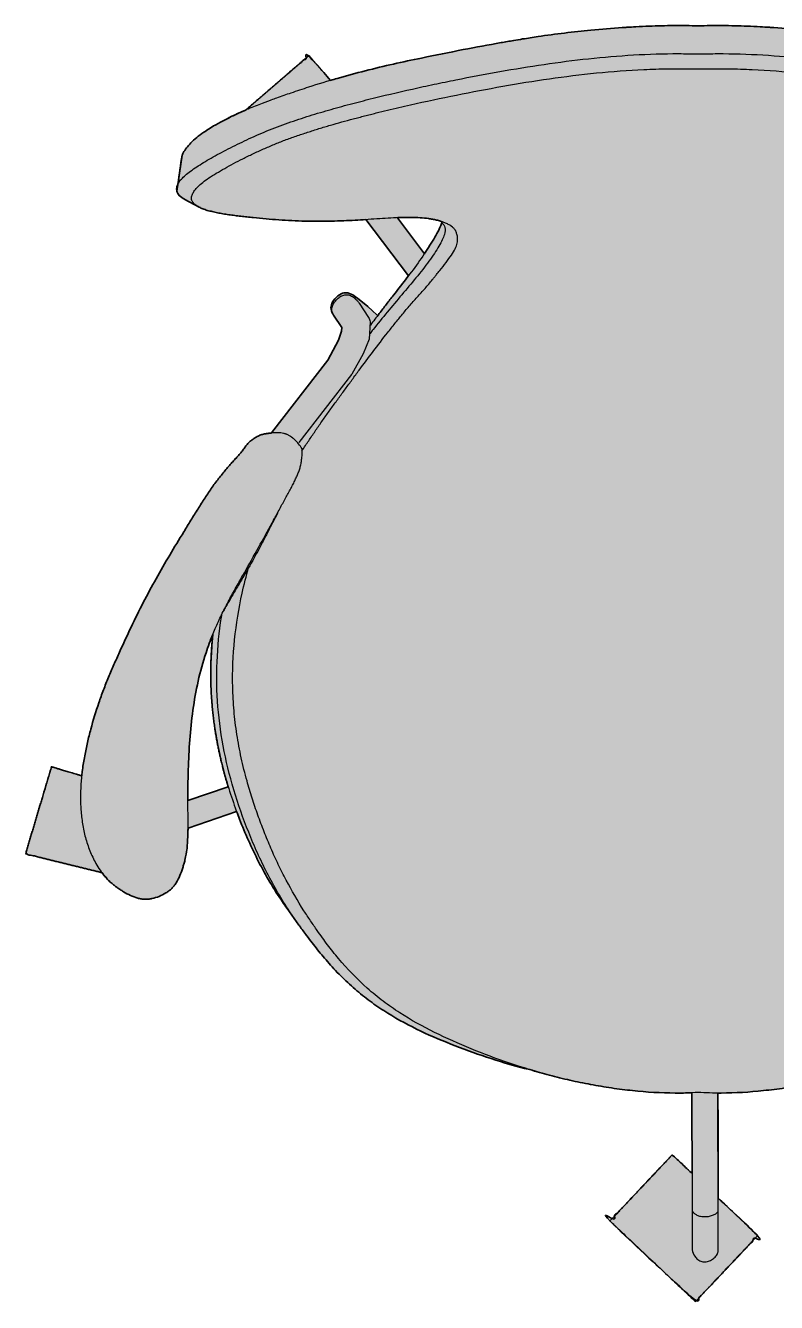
# Model space of a CAD drawing. Header units: millimetres. Extents: x 0 to 1818, y -1116 to 847.
# Drawn here: x 1118 to 1491, y -1016 to -383 of the extents above; entities that cross this region are included whole.
import ezdxf

# ---------------------------------------------------------------- set-up
doc = ezdxf.new("R2010")
doc.units = ezdxf.units.MM
doc.layers.add('Blocks', color=7, linetype='Continuous')
doc.layers.add('Blocks$Fill', color=7, linetype='Continuous', true_color=0xffffff)
doc.layers.add('Blocks$Inner', color=7, linetype='Continuous', lineweight=25, true_color=0x007f00)
doc.layers.add('Blocks$Outline', color=7, linetype='Continuous', lineweight=35, true_color=0xff3f3f)

# ---------------------------------------------------------------- blocks, each defined once
blk = doc.blocks.new('Series 7 3217 Office Chair Top')
at = {"layer": 'Blocks$Fill'}
h = blk.add_hatch(color=256, dxfattribs=at)
h.paths.add_polyline_path([(96.27, 325.57), (91.43, 323.42), (88.66, 322.11), (85.99, 320.78), (83.49, 319.46), (81.14, 318.13), (79.59, 317.22), (78.13, 316.32), (76.75, 315.42), (75.45, 314.53), (74.51, 313.86), (73.62, 313.2), (72.77, 312.54), (71.98, 311.9), (71.18, 311.23), (70.44, 310.57), (69.75, 309.92), (69.1, 309.28), (68.48, 308.63), (67.91, 308), (67.37, 307.38), (66.88, 306.76), (66.42, 306.16), (66.21, 305.86), (66.01, 305.57), (65.81, 305.27), (65.63, 304.98), (65.46, 304.69), (65.3, 304.41), (65.17, 304.17), (65.05, 303.93), (64.95, 303.73), (64.86, 303.52), (64.77, 303.32), (64.69, 303.12), (62.65, 288.83), (62.6, 288.72), (62.51, 288.52), (62.42, 288.32), (62.35, 288.12), (62.28, 287.93), (62.23, 287.73), (62.2, 287.64), (62.17, 287.54), (62.15, 287.45), (62.13, 287.35), (62.11, 287.26), (62.1, 287.16), (62.08, 287.07), (62.07, 286.98), (62.06, 286.89), (62.05, 286.8), (62.04, 286.7), (62.04, 286.61), (62.03, 286.52), (62.03, 286.43), (62.03, 286.34), (62.03, 286.26), (62.04, 286.17), (62.04, 286.08), (62.05, 285.99), (62.06, 285.91), (62.07, 285.82), (62.08, 285.73), (62.1, 285.64), (62.11, 285.55), (62.13, 285.46), (62.15, 285.37), (62.17, 285.3), (62.19, 285.23), (62.21, 285.15), (62.24, 285.08), (62.26, 285.01), (62.29, 284.94), (62.34, 284.8), (62.4, 284.67), (62.46, 284.53), (62.53, 284.39), (62.61, 284.26), (62.68, 284.13), (62.77, 284), (62.85, 283.87), (62.95, 283.74), (63.04, 283.62), (63.14, 283.49), (63.25, 283.37), (63.36, 283.25), (63.48, 283.11), (63.62, 282.98), (63.76, 282.85), (63.9, 282.72), (64.05, 282.59), (64.2, 282.46), (64.36, 282.34), (64.52, 282.22), (64.69, 282.1), (64.86, 281.98), (65.04, 281.86), (65.22, 281.74), (65.59, 281.52), (66.06, 281.26), (73.24, 277.37), (73.62, 277.17), (73.82, 277.07), (74.02, 276.97), (74.26, 276.86), (74.5, 276.76), (75.01, 276.56), (75.53, 276.37), (76.08, 276.18), (76.65, 276), (77.23, 275.83), (78.44, 275.51), (80.97, 274.91), (83.59, 274.36), (84.97, 274.11), (87.85, 273.67), (96.89, 272.54), (106.31, 271.62), (112.65, 271.11), (119.08, 270.72), (125.67, 270.49), (132.24, 270.41), (138.62, 270.48), (144.87, 270.67), (155.85, 271.24), (176.86, 243.32), (161.63, 223.64), (159.07, 226.02), (156.74, 228.1), (152.48, 231.62), (149.26, 233.89), (147.74, 234.62), (146.81, 234.89), (145.64, 235.01), (144.96, 234.95), (144.26, 234.8), (143.53, 234.52), (141.91, 233.5), (140.35, 231.94), (139.33, 230.47), (138.72, 229.03), (138.57, 228.31), (138.52, 227.57), (138.58, 226.81), (138.78, 225.98), (139.15, 225.04), (139.46, 224.51), (139.54, 224.36), (139.62, 224.2), (139.71, 224.04), (139.83, 223.86), (143.85, 217.7), (143.78, 216), (142.3, 211.4), (137, 201.62), (109.07, 165.48), (108.15, 165.38), (106.89, 165.21), (105.74, 165.02), (105.47, 164.97), (105.21, 164.91), (104.95, 164.85), (104.7, 164.79), (104.44, 164.72), (104.2, 164.65), (103.95, 164.57), (103.71, 164.49), (103.48, 164.4), (103.24, 164.31), (103.01, 164.22), (102.79, 164.12), (102.56, 164.02), (102.34, 163.91), (101.91, 163.69), (101.48, 163.46), (101.07, 163.21), (100.66, 162.96), (100.26, 162.69), (99.87, 162.41), (99.1, 161.84), (98.72, 161.54), (98.53, 161.39), (98.34, 161.23), (98.16, 161.07), (97.99, 160.9), (97.82, 160.73), (97.65, 160.56), (97.31, 160.2), (96.99, 159.83), (96.67, 159.44), (94.13, 156.1), (93.78, 155.67), (93.42, 155.24), (88.58, 149.83), (86.86, 147.83), (83.28, 143.44), (81.45, 141.08), (79.63, 138.61), (77.85, 136.03), (69.08, 122.21), (58.6, 104.96), (51.85, 93.21), (45.48, 81.43), (39.43, 69.21), (30.94, 50.65), (28.27, 44.41), (25.76, 38.08), (23.43, 31.68), (22.35, 28.45), (21.33, 25.19), (20.37, 21.92), (19.46, 18.64), (18.62, 15.35), (17.84, 12.04), (17.12, 8.71), (16.47, 5.36), (15.88, 1.97), (15.35, -1.45), (14.96, -4.45), (0, 0), (-12.86, -43.17), (24.95, -52.45), (25.45, -53.1), (25.97, -53.73), (26.49, -54.35), (27.02, -54.96), (27.66, -55.64), (28.3, -56.3), (28.96, -56.94), (29.64, -57.56), (30.33, -58.16), (31.03, -58.73), (31.75, -59.29), (32.49, -59.83), (33.24, -60.35), (34.02, -60.88), (34.83, -61.4), (35.66, -61.91), (36.51, -62.41), (37.38, -62.89), (38.25, -63.34), (39.14, -63.77), (40.04, -64.17), (40.49, -64.36), (40.94, -64.53), (41.39, -64.7), (41.84, -64.85), (42.29, -65), (42.74, -65.13), (43.19, -65.25), (43.64, -65.35), (44.08, -65.44), (44.52, -65.52), (44.96, -65.59), (45.39, -65.63), (45.61, -65.65), (45.83, -65.66), (46.04, -65.67), (46.26, -65.68), (46.47, -65.68), (46.69, -65.68), (47.12, -65.67), (47.56, -65.64), (48, -65.6), (48.44, -65.55), (48.89, -65.49), (49.34, -65.41), (49.79, -65.32), (50.24, -65.23), (50.69, -65.12), (51.14, -65), (51.59, -64.87), (52.04, -64.73), (52.49, -64.57), (52.93, -64.41), (53.37, -64.24), (53.81, -64.06), (54.24, -63.87), (54.67, -63.67), (55.09, -63.47), (55.51, -63.25), (55.92, -63.02), (56.32, -62.79), (56.72, -62.55), (57.11, -62.3), (57.49, -62.04), (57.86, -61.78), (58.22, -61.51), (58.57, -61.23), (58.91, -60.94), (59.24, -60.65), (59.56, -60.35), (59.72, -60.19), (59.87, -60.03), (60.17, -59.71), (60.46, -59.37), (60.74, -59.02), (61.02, -58.65), (61.29, -58.27), (61.55, -57.88), (61.81, -57.47), (62.05, -57.06), (62.3, -56.64), (62.53, -56.21), (62.76, -55.77), (63.19, -54.87), (63.6, -53.94), (63.99, -53), (64.35, -52.04), (64.7, -51.08), (65.02, -50.11), (65.61, -48.19), (66.14, -46.33), (66.72, -43.23), (67.05, -41.17), (67.15, -40.42), (67.23, -39.81), (67.31, -38.8), (67.65, -31.18), (67.69, -30.39), (91.76, -22.24), (93.15, -25.88), (95.33, -31.27), (97.64, -36.61), (100.08, -41.88), (102.66, -47.08), (105.39, -52.19), (108.25, -57.19), (111.26, -62.08), (114.43, -66.88), (116.81, -70.29), (122.65, -78.5), (126.41, -83.65), (126.54, -83.82), (129.15, -87.25), (131.84, -90.67), (134.64, -94.06), (137.55, -97.43), (140.81, -101.01), (142.49, -102.76), (144.2, -104.48), (145.95, -106.17), (147.72, -107.82), (149.52, -109.44), (151.35, -111.01), (153.2, -112.54), (155.07, -114.03), (156.96, -115.48), (158.86, -116.89), (160.79, -118.26), (162.73, -119.59), (166.66, -122.14), (170.66, -124.54), (174.72, -126.81), (178.83, -128.97), (182.99, -131.01), (187.2, -132.95), (191.45, -134.8), (200.09, -138.29), (208.9, -141.58), (217.9, -144.67), (222.47, -146.13), (227.14, -147.53), (231.96, -148.86), (236.98, -150.09), (246.8, -152.86), (251.84, -154.15), (256.92, -155.35), (262.04, -156.46), (267.19, -157.47), (272.36, -158.39), (277.55, -159.2), (282.77, -159.91), (288.01, -160.51), (293.26, -161), (298.52, -161.38), (303.79, -161.62), (309.07, -161.72), (313.23, -161.71), (317.39, -161.6), (317.46, -201.59), (307.64, -192.33), (276.73, -225.1), (297.94, -245.11), (319.15, -265.11), (350.06, -232.34), (330.39, -213.79), (330.3, -161.73), (331.85, -161.72), (337.12, -161.62), (342.4, -161.38), (347.66, -161), (352.91, -160.51), (358.15, -159.91), (363.36, -159.2), (368.56, -158.39), (373.73, -157.47), (378.88, -156.46), (384, -155.35), (389.08, -154.15), (394.83, -152.67), (412.64, -147.86), (418.31, -146.17), (423.02, -144.67), (432.01, -141.58), (440.83, -138.29), (449.47, -134.8), (453.72, -132.95), (457.93, -131.01), (462.09, -128.97), (466.2, -126.81), (470.26, -124.54), (474.25, -122.14), (478.19, -119.59), (480.13, -118.26), (482.05, -116.89), (483.96, -115.48), (485.85, -114.03), (487.72, -112.54), (489.57, -111.01), (491.39, -109.44), (493.2, -107.82), (494.97, -106.17), (496.72, -104.48), (498.43, -102.76), (500.11, -101.01), (503.37, -97.43), (506.28, -94.06), (509.07, -90.67), (511.77, -87.25), (514.38, -83.82), (514.51, -83.65), (518, -78.88), (518.26, -78.5), (524.11, -70.29), (526.49, -66.88), (529.66, -62.08), (532.67, -57.19), (535.53, -52.19), (538.25, -47.08), (540.83, -41.88), (543.28, -36.61), (545.59, -31.27), (547.77, -25.88), (549.15, -22.24), (573.23, -30.39), (573.41, -34.97), (573.6, -38.8), (573.69, -39.81), (573.76, -40.42), (573.87, -41.17), (574.2, -43.23), (574.77, -46.33), (575.03, -47.25), (575.3, -48.19), (575.9, -50.11), (576.22, -51.08), (576.56, -52.04), (576.93, -53), (577.32, -53.94), (577.73, -54.87), (578.16, -55.77), (578.39, -56.21), (578.62, -56.64), (578.86, -57.06), (579.11, -57.47), (579.37, -57.88), (579.63, -58.27), (579.9, -58.65), (580.17, -59.02), (580.46, -59.37), (580.75, -59.71), (581.05, -60.03), (581.2, -60.19), (581.36, -60.35), (581.68, -60.65), (582, -60.94), (582.34, -61.23), (582.7, -61.51), (583.06, -61.78), (583.43, -62.04), (583.81, -62.3), (584.2, -62.55), (584.59, -62.79), (585, -63.02), (585.41, -63.25), (585.83, -63.47), (586.25, -63.67), (586.68, -63.87), (587.11, -64.06), (587.55, -64.24), (587.99, -64.41), (588.43, -64.57), (588.88, -64.73), (589.33, -64.87), (589.78, -65), (590.23, -65.12), (590.68, -65.23), (591.13, -65.32), (591.58, -65.41), (592.03, -65.49), (592.47, -65.55), (592.92, -65.6), (593.36, -65.64), (593.8, -65.67), (594.23, -65.68), (594.44, -65.68), (594.66, -65.68), (594.87, -65.67), (595.09, -65.66), (595.31, -65.65), (595.52, -65.63), (595.96, -65.59), (596.4, -65.52), (596.84, -65.44), (597.28, -65.35), (597.73, -65.25), (598.18, -65.13), (598.63, -65), (599.08, -64.85), (599.53, -64.7), (599.98, -64.53), (600.43, -64.36), (600.88, -64.17), (601.77, -63.77), (602.66, -63.34), (603.54, -62.89), (604.41, -62.41), (605.26, -61.91), (606.09, -61.4), (606.89, -60.88), (607.67, -60.35), (608.43, -59.83), (609.17, -59.29), (609.88, -58.73), (610.59, -58.16), (611.28, -57.56), (611.8, -57.08), (612.31, -56.6), (612.81, -56.1), (613.3, -55.59), (614.6, -55.98), (629.04, -60.28), (641.9, -17.11), (626.51, -12.52), (626.49, -11.8), (626.31, -8.34), (626.18, -6.61), (626.01, -4.89), (625.57, -1.45), (625.03, 1.97), (624.45, 5.36), (623.8, 8.71), (623.08, 12.04), (622.3, 15.35), (621.45, 18.64), (620.55, 21.92), (619.59, 25.19), (618.56, 28.45), (617.48, 31.68), (615.16, 38.08), (612.65, 44.41), (607.2, 56.84), (601.49, 69.21), (595.44, 81.43), (589.07, 93.21), (582.32, 104.96), (566.56, 130.61), (563.07, 136.03), (561.29, 138.61), (559.47, 141.08), (555.82, 145.69), (554.06, 147.83), (552.34, 149.83), (547.49, 155.24), (547.13, 155.67), (546.79, 156.1), (544.25, 159.44), (543.93, 159.83), (543.6, 160.2), (543.27, 160.56), (543.1, 160.73), (542.93, 160.9), (542.75, 161.07), (542.57, 161.23), (542.39, 161.39), (542.2, 161.54), (541.44, 162.13), (541.05, 162.41), (540.66, 162.69), (540.26, 162.96), (539.85, 163.21), (539.43, 163.46), (539.01, 163.69), (538.58, 163.91), (538.35, 164.02), (538.13, 164.12), (537.9, 164.22), (537.67, 164.31), (537.44, 164.4), (537.2, 164.49), (536.96, 164.57), (536.72, 164.65), (536.47, 164.72), (536.22, 164.79), (535.97, 164.85), (535.71, 164.91), (535.45, 164.97), (534.62, 165.11), (534.03, 165.21), (532.77, 165.38), (531.85, 165.48), (503.92, 201.62), (498.62, 211.4), (497.14, 216), (497.07, 217.7), (501.09, 223.86), (501.2, 224.04), (501.29, 224.2), (501.38, 224.36), (501.46, 224.51), (501.76, 225.04), (502.14, 225.98), (502.34, 226.81), (502.4, 227.57), (502.35, 228.31), (502.2, 229.03), (501.59, 230.47), (500.57, 231.94), (499, 233.5), (497.39, 234.52), (496.66, 234.8), (495.95, 234.95), (495.27, 235.01), (494.11, 234.89), (493.17, 234.62), (491.66, 233.89), (488.44, 231.62), (484.18, 228.1), (481.84, 226.02), (479.65, 224), (479.29, 223.64), (464.05, 243.32), (485.07, 271.24), (496.05, 270.67), (502.29, 270.48), (508.68, 270.41), (515.25, 270.49), (521.83, 270.72), (528.27, 271.11), (540.91, 272.21), (550.08, 273.28), (553.07, 273.67), (555.95, 274.11), (557.33, 274.36), (559.95, 274.91), (562.48, 275.51), (563.69, 275.83), (564.27, 276), (564.84, 276.18), (565.38, 276.37), (565.91, 276.56), (566.42, 276.76), (566.66, 276.86), (566.89, 276.97), (567.1, 277.07), (567.29, 277.17), (567.68, 277.37), (574.86, 281.26), (575.33, 281.52), (575.7, 281.74), (575.88, 281.86), (576.06, 281.98), (576.23, 282.1), (576.4, 282.22), (576.56, 282.34), (576.72, 282.46), (576.87, 282.59), (577.02, 282.72), (577.16, 282.85), (577.3, 282.98), (577.43, 283.11), (577.56, 283.25), (577.67, 283.37), (577.78, 283.49), (577.88, 283.62), (577.97, 283.74), (578.06, 283.87), (578.15, 284), (578.23, 284.13), (578.31, 284.26), (578.39, 284.39), (578.45, 284.53), (578.52, 284.67), (578.58, 284.8), (578.63, 284.94), (578.66, 285.01), (578.68, 285.08), (578.7, 285.15), (578.72, 285.23), (578.74, 285.3), (578.76, 285.37), (578.79, 285.46), (578.8, 285.55), (578.82, 285.64), (578.84, 285.73), (578.85, 285.82), (578.86, 285.91), (578.87, 285.99), (578.88, 286.08), (578.88, 286.17), (578.89, 286.26), (578.89, 286.34), (578.89, 286.43), (578.89, 286.52), (578.88, 286.61), (578.88, 286.7), (578.87, 286.8), (578.86, 286.89), (578.85, 286.98), (578.84, 287.07), (578.82, 287.16), (578.8, 287.26), (578.79, 287.35), (578.77, 287.45), (578.74, 287.54), (578.72, 287.64), (578.69, 287.73), (578.63, 287.93), (578.57, 288.12), (578.49, 288.32), (578.41, 288.52), (578.32, 288.72), (578.27, 288.83), (576.22, 303.12), (576.14, 303.32), (576.06, 303.52), (575.97, 303.73), (575.87, 303.93), (575.75, 304.17), (575.62, 304.41), (575.46, 304.69), (575.29, 304.98), (575.1, 305.27), (574.91, 305.57), (574.71, 305.86), (574.5, 306.16), (574.04, 306.76), (573.55, 307.38), (573.01, 308), (572.43, 308.63), (571.81, 309.28), (571.17, 309.92), (570.47, 310.57), (569.73, 311.23), (568.94, 311.9), (568.15, 312.54), (567.3, 313.2), (566.41, 313.86), (565.47, 314.53), (564.17, 315.42), (562.79, 316.32), (561.32, 317.22), (559.78, 318.13), (557.43, 319.46), (554.92, 320.78), (552.26, 322.11), (549.48, 323.42), (544.65, 325.57), (513.3, 352.61), (502.63, 340.24), (499.31, 341.21), (485.38, 345.01), (471.43, 348.35), (436.86, 355.5), (407.43, 360.78), (399.81, 361.96), (386.71, 363.73), (373.56, 365.16), (355.79, 366.57), (344.81, 367.14), (332.5, 367.41), (308.41, 367.41), (296.11, 367.14), (282.87, 366.43), (267.36, 365.16), (254.21, 363.73), (241.11, 361.96), (222.79, 358.95), (183.38, 351.35), (169.48, 348.35), (155.53, 345.01), (141.61, 341.21), (138.29, 340.24), (127.62, 352.61)], flags=0)
h.paths.add_polyline_path([(79.94, 65.6), (79.42, 59.71), (79.09, 53.94), (78.93, 48.16), (78.96, 42.36), (79.17, 36.54), (79.58, 30.73), (80.17, 24.92), (80.94, 19.13), (81.9, 13.37), (83.03, 7.63), (84.33, 1.92), (85.8, -3.73), (87.59, -9.93), (67.56, -16.71), (67.78, -1.45), (68.09, 5.96), (68.55, 13.34), (69.21, 20.69), (70.09, 28), (70.63, 31.64), (71.23, 35.27), (71.92, 38.87), (72.68, 42.46), (73.53, 46.02), (74.46, 49.55), (75.48, 53.07), (76.59, 56.56), (78.19, 61.1)], flags=0)
h.paths.add_polyline_path([(560.98, 65.6), (562.73, 61.1), (564.33, 56.56), (565.44, 53.07), (566.46, 49.55), (567.39, 46.02), (568.24, 42.46), (569, 38.87), (569.68, 35.27), (570.29, 31.64), (570.83, 28), (571.71, 20.69), (572.36, 13.34), (572.83, 5.96), (573.14, -1.45), (573.36, -16.71), (553.32, -9.93), (555.12, -3.73), (556.58, 1.92), (557.89, 7.63), (559.02, 13.37), (559.98, 19.13), (560.75, 24.92), (561.34, 30.73), (561.74, 36.54), (561.96, 42.36), (561.98, 48.16), (561.83, 53.94), (561.49, 59.71)], flags=0)
h.paths.add_polyline_path([(456.09, 254.35), (454.72, 256.4), (452.09, 260.53), (450.93, 262.47), (449.89, 264.33), (449.43, 265.22), (448.99, 266.08), (448.59, 266.92), (448.24, 267.74), (448.03, 268.25), (447.83, 268.75), (447.65, 269.24), (447.5, 269.72), (447.35, 270.21), (447.76, 270.36), (448.19, 270.5), (448.65, 270.64), (449.11, 270.78), (450.06, 271.02), (451.04, 271.24), (452.03, 271.43), (453.04, 271.6), (454.05, 271.75), (455.08, 271.88), (456.13, 271.99), (458.27, 272.17), (460.48, 272.27), (462.78, 272.32), (465.16, 272.31), (469.51, 272.19)], flags=0)
h.paths.add_polyline_path([(171.4, 272.19), (175.76, 272.31), (178.14, 272.32), (180.44, 272.27), (182.65, 272.17), (184.79, 271.99), (185.83, 271.88), (186.86, 271.75), (187.88, 271.6), (188.89, 271.43), (189.88, 271.24), (190.85, 271.02), (191.8, 270.78), (192.27, 270.64), (192.73, 270.5), (193.15, 270.36), (193.57, 270.21), (193.42, 269.72), (193.26, 269.24), (193.09, 268.75), (192.89, 268.25), (192.68, 267.74), (192.32, 266.92), (191.93, 266.08), (191.49, 265.22), (191.02, 264.33), (189.99, 262.47), (188.83, 260.53), (186.19, 256.4), (184.83, 254.35)], flags=0)
at = {"layer": 'Blocks$Inner'}
for p, q in [((127.62, 352.61), (96.27, 325.57)), ((64.69, 303.12), (62.15, 285.37)), ((73.24, 277.37), (65.98, 281.3)), ((184.83, 254.35), (171.4, 272.19)), ((155.85, 271.24), (176.86, 243.32)), ((152.42, 229.82), (157.05, 222.72)), ((112.09, 125.97), (108.4, 118.78)), ((0, 0), (-12.86, -43.17)), ((87.67, -9.9), (67.56, -16.71)), ((67.65, -30.4), (91.83, -22.22)), ((-12.86, -43.17), (24.95, -52.45)), ((116.81, -70.29), (122.65, -78.5)), ((126.54, -83.82), (126.41, -83.65))]:
    blk.add_line(p, q, dxfattribs=at)
for points in [[(139.81, 223.89), (139.15, 225.04), (138.78, 225.98), (138.58, 226.81), (138.52, 227.57), (138.57, 228.31), (138.72, 229.03), (139.33, 230.47), (140.35, 231.94), (141.91, 233.5), (143.53, 234.52), (144.26, 234.8), (144.96, 234.95), (145.64, 235.01), (146.81, 234.89), (147.74, 234.62), (149.26, 233.89), (152.48, 231.62), (156.74, 228.1), (159.07, 226.02), (161.26, 224), (161.63, 223.64)], [(108.86, 165.21), (137, 201.62), (142.3, 211.4), (143.78, 216), (143.85, 217.7), (139.83, 223.86)], [(157.95, 220.65), (157.37, 211.92), (154.53, 204.63), (148.87, 194.66), (148.72, 194.47), (122.65, 160.74)], [(317.39, -161.6), (317.49, -219.51), (317.51, -227.4), (317.51, -232.11), (317.52, -234.85), (317.52, -237.62), (317.53, -239.43)], [(330.44, -239.89), (330.43, -237.76), (330.43, -235.02), (330.42, -232.12), (330.41, -226.53), (330.4, -219.81), (330.3, -161.73)]]:
    blk.add_lwpolyline(points, dxfattribs=at)
for centre, radius, start, end in [((278.61, 45.15), 199.71, 174.12422, 174.16278), ((-99466.87, -334135.62), 348626.26, 73.4200026, 73.4203652)]:
    blk.add_arc(centre, radius, start, end, dxfattribs=at)
for points, knots in [([(320.46, 367.31), (316.45, 367.41), (308.33, 367.48), (298.04, 367.24), (290.28, 366.88), (285.87, 366.62), (278.44, 366.14), (263.71, 364.94), (247.26, 362.94), (234.54, 360.96), (228.43, 359.94), (218.61, 358.23), (203.36, 355.42), (185.58, 351.84), (174.12, 349.39), (169.48, 348.35)], [46.840944, 46.840944, 46.840944, 46.840944, 48.032138, 49.249391, 49.891287, 50.339186, 50.563144, 52.10978, 54.744727, 55.515352, 55.964528, 56.604863, 58.52432, 60.655086, 62.094109, 62.094109, 62.094109, 62.094109]), ([(471.43, 348.35), (466.79, 349.39), (455.34, 351.84), (437.56, 355.42), (422.3, 358.23), (412.48, 359.94), (406.38, 360.96), (393.66, 362.94), (377.21, 364.94), (362.48, 366.14), (355.04, 366.62), (350.64, 366.88), (342.88, 367.24), (332.59, 367.48), (324.47, 367.41), (320.46, 367.31)], [31.587778, 31.587778, 31.587778, 31.587778, 33.026801, 35.157568, 37.077025, 37.71736, 38.166536, 38.937161, 41.572107, 43.118743, 43.342702, 43.790601, 44.432497, 45.649749, 46.840944, 46.840944, 46.840944, 46.840944]), ([(62.15, 285.37), (62.12, 285.49), (62.01, 286.06), (62.02, 287.14), (62.51, 288.69), (63.54, 290.4), (65.78, 292.89), (70.12, 296.29), (76.97, 300.6), (85.22, 305.15), (94.34, 309.72), (104.08, 314.16), (114.53, 318.31), (125.26, 321.94), (135.89, 325.17), (146.61, 328.14), (160.89, 331.82), (175.23, 335.2), (189.61, 338.33), (204.03, 341.29), (222.17, 344.74), (244.05, 348.33), (266.14, 351.16), (288.41, 353.05), (306.56, 353.62), (317.24, 353.45), (320.46, 353.36)], [-0.4193965, -0.4193965, -0.4193965, -0.4193965, -0.4181834, -0.4136379, -0.4090925, -0.404547, -0.4000016, -0.3909107, -0.3818198, -0.3727288, -0.3636379, -0.354547, -0.3454561, -0.3363652, -0.3272743, -0.3181834, -0.3090925, -0.2909107, -0.2818198, -0.2727288, -0.254547, -0.2363652, -0.2181834, -0.2000016, -0.1818198, -0.1739841, -0.1739841, -0.1739841, -0.1739841]), ([(169.48, 348.35), (164.84, 347.3), (155.53, 345.1), (141.45, 341.24), (129.16, 337.48), (119.14, 334.15), (112.98, 332), (109.4, 330.71), (107.62, 330.06), (106.16, 329.51), (103.85, 328.64), (100.94, 327.5), (96.55, 325.71), (91.43, 323.47), (85.93, 320.79), (80.39, 317.78), (75.67, 314.78), (71.78, 311.82), (68.97, 309.23), (66.78, 306.74), (65.6, 305), (65.13, 304.09), (65.05, 303.93), (64.92, 303.66), (64.8, 303.39), (64.69, 303.12)], [62.094109, 62.094109, 62.094109, 62.094109, 63.533132, 64.972155, 66.456463, 67.363242, 68.111007, 68.400248, 68.492023, 68.675307, 68.858437, 69.220355, 69.602384, 70.270833, 70.916846, 71.555554, 72.442944, 73.125488, 73.846808, 74.585915, 75.322445, 75.478904, 75.478904, 75.478904, 75.747571, 75.747571, 75.747571, 75.747571]), ([(320.46, 353.36), (323.67, 353.45), (334.35, 353.62), (352.51, 353.05), (374.78, 351.16), (396.87, 348.33), (418.75, 344.74), (436.89, 341.29), (451.31, 338.33), (465.69, 335.2), (480.02, 331.82), (494.31, 328.14), (505.02, 325.17), (515.66, 321.94), (526.38, 318.31), (536.84, 314.16), (546.58, 309.72), (555.7, 305.15), (563.94, 300.6), (570.8, 296.29), (575.14, 292.89), (577.38, 290.4), (578.41, 288.69), (578.9, 287.14), (578.91, 286.06), (578.79, 285.49), (578.76, 285.37)], [-0.1739841, -0.1739841, -0.1739841, -0.1739841, -0.1661485, -0.1479667, -0.1297849, -0.1116031, -0.0934213, -0.0752394, -0.0661485, -0.0570576, -0.0388758, -0.0297849, -0.020694, -0.0116031, -0.0025122, 0.0065787, 0.0156697, 0.0247606, 0.0338515, 0.0429424, 0.0520333, 0.0565787, 0.0611242, 0.0656697, 0.0702151, 0.0714283, 0.0714283, 0.0714283, 0.0714283]), ([(198.02, 268.07), (197.97, 268.1), (197.4, 268.47), (196.49, 268.95), (195.33, 269.48), (194.48, 269.86), (193.63, 270.2), (192.43, 270.61), (190.87, 271.04), (188.9, 271.44), (186.2, 271.87), (182.7, 272.21), (178.2, 272.36), (173.35, 272.28), (168.2, 272.05), (162.69, 271.69), (155, 271.16), (146.98, 270.72), (138.64, 270.46), (130.16, 270.36), (118.95, 270.61), (108.42, 271.41), (101.04, 272.1), (96.87, 272.54), (93.84, 272.9), (90.83, 273.28), (87.83, 273.67), (85.42, 274.03), (83.58, 274.35), (82.26, 274.62), (80.97, 274.91), (79.26, 275.29), (77.19, 275.81), (75.32, 276.42), (74, 276.96), (73.14, 277.42), (72.35, 277.9), (71.34, 278.58), (70.26, 279.51), (69.55, 280.55), (69.31, 281.48), (69.33, 282.21), (69.51, 283), (69.94, 284.12), (70.84, 285.64), (72.54, 287.62), (74.83, 289.66), (77.87, 291.84), (81.61, 294.2), (85.8, 296.64), (90.16, 299.04), (94.78, 301.44), (99.8, 303.88), (104.14, 305.87), (107.66, 307.4), (110.29, 308.52), (112.95, 309.59), (116.58, 310.99), (121.24, 312.65), (125.97, 314.23), (129.76, 315.45), (132.57, 316.35), (135.38, 317.22), (139.14, 318.33), (143.86, 319.66), (148.59, 320.92), (152.37, 321.92), (155.2, 322.65), (158.03, 323.38), (161.8, 324.33), (168.39, 325.94), (181.6, 329.01), (200.7, 333.08), (223.59, 337.44), (246.69, 341.21), (270.05, 344.11), (289.66, 345.6), (305.39, 346.07), (314.35, 346.05), (319.37, 345.93), (320.46, 345.9)], [-0.6613922, -0.6613922, -0.6613922, -0.6613922, -0.6609558, -0.6560538, -0.6536029, -0.6511519, -0.6487009, -0.6462499, -0.641348, -0.636446, -0.631544, -0.6217401, -0.6119362, -0.6021323, -0.5923284, -0.5825244, -0.5727205, -0.5531127, -0.5433087, -0.5335048, -0.513897, -0.4942891, -0.4844852, -0.4795833, -0.4746813, -0.4697793, -0.4648774, -0.4599754, -0.4575244, -0.4550735, -0.4526225, -0.4501715, -0.4452695, -0.4403676, -0.4379166, -0.4354656, -0.4330146, -0.4305636, -0.4256617, -0.4207597, -0.4183087, -0.4158578, -0.4134068, -0.4109558, -0.4060538, -0.4011519, -0.3962499, -0.391348, -0.386446, -0.381544, -0.3766421, -0.3717401, -0.3668382, -0.3619362, -0.3594852, -0.3570342, -0.3545833, -0.3521323, -0.3472303, -0.3423284, -0.3398774, -0.3374264, -0.3349754, -0.3325244, -0.3276225, -0.3227205, -0.3202695, -0.3178185, -0.3153676, -0.3129166, -0.3080146, -0.2982107, -0.2786029, -0.258995, -0.2393872, -0.2197793, -0.2001715, -0.1903676, -0.1805636, -0.1778516, -0.1778516, -0.1778516, -0.1778516]), ([(320.46, 345.9), (321.55, 345.93), (326.57, 346.05), (335.52, 346.07), (351.25, 345.6), (370.86, 344.11), (394.23, 341.21), (417.33, 337.44), (440.22, 333.08), (459.32, 329.01), (472.53, 325.94), (479.12, 324.33), (482.89, 323.38), (485.72, 322.65), (488.55, 321.92), (492.33, 320.92), (497.06, 319.66), (501.77, 318.33), (505.54, 317.22), (508.34, 316.35), (511.16, 315.45), (514.94, 314.23), (519.67, 312.65), (524.33, 310.99), (527.97, 309.59), (530.63, 308.52), (533.26, 307.4), (536.78, 305.87), (541.12, 303.88), (546.13, 301.44), (550.76, 299.04), (555.12, 296.64), (559.31, 294.2), (563.04, 291.84), (566.09, 289.66), (568.38, 287.62), (570.07, 285.64), (570.98, 284.12), (571.4, 283), (571.59, 282.21), (571.6, 281.48), (571.36, 280.55), (570.66, 279.51), (569.58, 278.58), (568.57, 277.9), (567.78, 277.42), (566.91, 276.96), (565.6, 276.42), (563.73, 275.81), (561.66, 275.29), (559.95, 274.91), (558.66, 274.62), (557.34, 274.35), (555.5, 274.03), (553.08, 273.67), (550.08, 273.28), (547.08, 272.9), (544.04, 272.54), (539.87, 272.1), (532.5, 271.41), (521.97, 270.61), (510.76, 270.36), (502.27, 270.46), (493.94, 270.72), (485.92, 271.16), (478.23, 271.69), (472.72, 272.05), (467.57, 272.28), (462.72, 272.36), (458.22, 272.21), (454.72, 271.87), (452.02, 271.44), (450.05, 271.04), (448.48, 270.61), (447.29, 270.2), (446.44, 269.86), (445.59, 269.48), (444.42, 268.95), (443.52, 268.47), (442.94, 268.1), (442.9, 268.07)], [-0.1778516, -0.1778516, -0.1778516, -0.1778516, -0.1751395, -0.1653356, -0.1555317, -0.1359238, -0.116316, -0.0967082, -0.0771003, -0.0574925, -0.0476885, -0.0427866, -0.0403356, -0.0378846, -0.0354336, -0.0329827, -0.0280807, -0.0231787, -0.0207278, -0.0182768, -0.0158258, -0.0133748, -0.0084729, -0.0035709, -0.0011199, 0.0013311, 0.003782, 0.006233, 0.011135, 0.0160369, 0.0209389, 0.0258409, 0.0307428, 0.0356448, 0.0405467, 0.0454487, 0.0503507, 0.0552526, 0.0577036, 0.0601546, 0.0626056, 0.0650565, 0.0699585, 0.0748605, 0.0773115, 0.0797624, 0.0822134, 0.0846644, 0.0895664, 0.0944683, 0.0969193, 0.0993703, 0.1018213, 0.1042722, 0.1091742, 0.1140762, 0.1189781, 0.1238801, 0.128782, 0.138586, 0.1581938, 0.1778016, 0.1876056, 0.1974095, 0.2170173, 0.2268213, 0.2366252, 0.2464291, 0.256233, 0.2660369, 0.2758409, 0.2807428, 0.2856448, 0.2905467, 0.2929977, 0.2954487, 0.2978997, 0.3003507, 0.3052526, 0.305689, 0.305689, 0.305689, 0.305689]), ([(66.06, 281.26), (64.96, 281.84), (63.24, 283.07), (62.35, 284.6), (62.15, 285.37)], [-0.43636364, -0.43636364, -0.43636364, -0.43636364, -0.42727273, -0.41939655, -0.41939655, -0.41939655, -0.41939655]), ([(124.12, 156.61), (124.7, 157.5), (126.32, 159.97), (129.05, 164), (132.28, 168.74), (135.54, 173.43), (138.89, 178.05), (142.27, 182.66), (145.66, 187.32), (149.05, 191.99), (153.6, 198.15), (159.4, 205.92), (165.37, 213.68), (169.62, 219.02), (172.07, 222.06), (173.92, 224.34), (175.82, 226.62), (178.43, 229.64), (181.77, 233.37), (185.02, 237), (187.45, 239.83), (188.86, 241.56), (189.94, 242.93), (191.05, 244.32), (192.98, 246.73), (195.63, 250.08), (198.36, 253.76), (200.3, 256.9), (201.2, 259.6), (201.36, 261.98), (201.04, 263.67), (200.7, 264.71), (200.48, 265.26), (200.31, 265.66), (200.12, 266.03), (199.8, 266.51), (199.49, 266.87), (199.25, 267.1), (198.02, 268.07)], [-0.7968581, -0.7968581, -0.7968581, -0.7968581, -0.7941176, -0.7892157, -0.7843137, -0.7794118, -0.7745098, -0.7696078, -0.7647059, -0.7598039, -0.754902, -0.745098, -0.7352941, -0.7303922, -0.7279412, -0.7254902, -0.7230392, -0.7205882, -0.7156863, -0.7107843, -0.7083333, -0.7058824, -0.7046569, -0.7034314, -0.7009804, -0.6960784, -0.6911765, -0.6862745, -0.6813725, -0.6764706, -0.6715686, -0.6691176, -0.6678922, -0.6666667, -0.6654412, -0.6642157, -0.6617647, -0.6613922, -0.6613922, -0.6613922, -0.6613922]), ([(193.42, 269.72), (195, 268.45), (195.43, 266.5), (194.7, 263.89), (194.24, 262.21), (192.37, 258.31), (187.34, 250.74), (180.72, 242.42), (173.62, 234.01), (166.39, 225.43), (161.17, 219), (158.38, 215.48), (157.89, 214.86), (157.77, 214.71), (157.65, 214.56), (157.53, 214.4)], [0.66760334, 0.66760334, 0.66760334, 0.66760334, 0.68181818, 0.68181818, 0.68181818, 0.69090909, 0.7, 0.70909091, 0.71818182, 0.72727273, 0.73636364, 0.73828778, 0.73828778, 0.73828778, 0.73876611, 0.73876611, 0.73876611, 0.73876611]), ([(193.57, 270.21), (193.35, 269.44), (192.32, 266.59), (189.78, 261.98), (186.25, 256.43), (182.29, 250.61), (176.69, 242.99), (170.72, 235.38), (165.97, 229.29), (162.14, 224.31), (159.5, 220.86), (158.05, 218.95), (158.02, 218.91), (157.99, 218.87), (157.96, 218.83), (157.91, 218.77), (157.86, 218.7), (157.81, 218.64)], [0.68482368, 0.68482368, 0.68482368, 0.68482368, 0.68867925, 0.69811321, 0.70283019, 0.70754717, 0.71698113, 0.72641509, 0.73113208, 0.73584906, 0.74165479, 0.74165479, 0.74165479, 0.7417721, 0.7417721, 0.7417721, 0.74196856, 0.74196856, 0.74196856, 0.74196856]), ([(139.83, 223.86), (139.47, 224.42), (139.08, 225.28), (138.9, 226.47), (138.95, 227.42), (139.19, 228.38), (139.62, 229.35), (140.25, 230.34), (141.08, 231.36), (142.02, 232.29), (142.95, 233.02), (143.88, 233.54), (144.82, 233.88), (145.77, 234.03), (147.04, 233.98), (148.64, 233.45), (149.92, 232.55), (150.57, 231.98)], [56.3760066, 56.3760066, 56.3760066, 56.3760066, 56.4687122, 56.5187122, 56.5687122, 56.6187122, 56.6687122, 56.7187122, 56.7687122, 56.8187122, 56.8687122, 56.9187122, 56.9687122, 57.0187122, 57.0687122, 57.1687122, 57.2687122, 57.2687122, 57.2687122, 57.2687122]), ([(150.57, 231.98), (150.76, 231.81), (151.13, 231.46), (151.64, 230.91), (152.08, 230.35), (152.33, 229.99), (152.42, 229.82)], [57.2687122, 57.2687122, 57.2687122, 57.2687122, 57.4687122, 57.6687122, 57.8687122, 58.0134576, 58.0134576, 58.0134576, 58.0134576]), ([(156.98, 222.82), (157.01, 222.78), (157.26, 222.41), (157.66, 221.7), (157.88, 220.99), (157.95, 220.65)], [-0.8959013, -0.8959013, -0.8959013, -0.8959013, -0.8888889, -0.8333333, -0.7835709, -0.7835709, -0.7835709, -0.7835709]), ([(124.19, 157.56), (123.65, 158.46), (122.51, 160.13), (120.92, 161.85), (119.56, 163), (118.67, 163.63), (117.94, 164.07), (117.38, 164.38), (116.9, 164.61), (116.57, 164.76), (116.37, 164.84), (116.23, 164.9), (116.08, 164.95), (115.88, 165.03), (115.53, 165.14), (114.79, 165.34), (113.24, 165.6), (110.88, 165.66), (108.56, 165.45), (107.08, 165.24), (106.29, 165.11), (105.74, 165.02), (105.21, 164.92), (104.52, 164.75), (103.38, 164.4), (101.88, 163.73), (100.52, 162.88), (99.61, 162.23), (99.1, 161.84), (98.71, 161.54), (98.34, 161.23), (97.87, 160.8), (97.08, 159.98), (96.05, 158.67), (95.02, 157.25), (94.14, 156.1), (93.43, 155.24), (92.68, 154.39), (91.64, 153.22), (90.28, 151.73), (88.58, 149.85), (86.86, 147.85), (85.11, 145.71), (82.68, 142.7), (79.59, 138.69), (76.68, 134.29), (74.37, 130.61), (72.61, 127.84), (70.84, 125.05), (68.49, 121.27), (64.39, 114.58), (58.57, 105.03), (51.77, 93.18), (45.44, 81.54), (39.36, 69.23), (34.65, 58.91), (30.92, 50.66), (28.24, 44.42), (25.73, 38.09), (22.62, 29.56), (19.97, 20.84), (18.07, 13.15), (17.1, 8.72), (16.46, 5.37), (15.88, 1.98), (15.33, -1.44), (14.89, -4.89), (14.59, -8.33), (14.42, -11.8), (14.34, -15.29), (14.41, -18.77), (14.63, -22.22), (15, -25.67), (15.48, -29.14), (16.13, -32.58), (16.99, -35.94), (18.07, -39.23), (19.75, -43.54), (21.3, -46.68), (22.46, -48.74)], [1, 1, 1, 1, 1.011905, 1.02381, 1.029762, 1.035714, 1.03869, 1.041667, 1.044643, 1.046131, 1.046875, 1.047619, 1.048363, 1.049107, 1.050595, 1.053571, 1.059524, 1.071429, 1.083333, 1.089286, 1.092262, 1.095238, 1.098214, 1.10119, 1.107143, 1.119048, 1.130952, 1.136905, 1.139881, 1.142857, 1.145833, 1.14881, 1.154762, 1.166667, 1.178571, 1.184524, 1.190476, 1.196429, 1.202381, 1.214286, 1.22619, 1.238095, 1.25, 1.261905, 1.285714, 1.309524, 1.321429, 1.333333, 1.345238, 1.357143, 1.380952, 1.428571, 1.47619, 1.52381, 1.571429, 1.619048, 1.642857, 1.666667, 1.690476, 1.714286, 1.761905, 1.785714, 1.797619, 1.809524, 1.821429, 1.833333, 1.845238, 1.857143, 1.869048, 1.880952, 1.892857, 1.904762, 1.916667, 1.928571, 1.940476, 1.952381, 1.964286, 1.97619, 2, 2, 2, 2]), ([(66.14, -46.33), (67.1, -41.34), (67.35, -38.8), (67.49, -35.6), (67.57, -33.38), (67.61, -32.12), (67.65, -31.18), (67.69, -30.25), (67.72, -29.01), (67.74, -26.83), (67.69, -23.74), (67.59, -20.03), (67.55, -16.32), (67.58, -12.61), (67.62, -7.64), (67.81, 1.03), (68.43, 13.36), (69.91, 28.02), (72.46, 42.53), (76.34, 56.61), (80.84, 68.09), (84.5, 75.82), (86.74, 80.17), (88.44, 83.43), (90.18, 86.65), (92.58, 90.9), (96.82, 98.3), (102.68, 108.85), (108.3, 118.99), (111.92, 125.65), (113.88, 129.3), (115.28, 131.91), (116.64, 134.38), (117.97, 136.74), (119, 138.63), (119.76, 140.1), (120.28, 141.19), (120.77, 142.25), (121.41, 143.63), (122.14, 145.3), (122.9, 147.26), (123.47, 149.25), (123.86, 151.29), (124.2, 154.02), (124.24, 156.12), (124.19, 157.56)], [2.2, 2.2, 2.2, 2.2, 2.2124761, 2.2249761, 2.2312261, 2.2343511, 2.2374761, 2.2406011, 2.2437261, 2.2499761, 2.2624761, 2.2749761, 2.2874761, 2.2999761, 2.3124761, 2.3374761, 2.3874761, 2.4374761, 2.4874761, 2.5374761, 2.5874761, 2.6124761, 2.6249761, 2.6374761, 2.6499761, 2.6624761, 2.6874761, 2.7374761, 2.7874761, 2.8124761, 2.8249761, 2.8374761, 2.8499761, 2.8624761, 2.8749761, 2.8812261, 2.8874761, 2.8937261, 2.8999761, 2.9124761, 2.9249761, 2.9374761, 2.9499761, 2.9624761, 2.9874761, 2.9874761, 2.9874761, 2.9874761]), ([(110.05, 122.21), (109.71, 121.5), (108.61, 119.17), (106.58, 115.07), (103.96, 110.03), (100.21, 103.12), (96.31, 96.24), (92.15, 89.24), (89.05, 83.96), (86.7, 79.89), (85.39, 77.54), (85.05, 76.91)], [0.1780883, 0.1780883, 0.1780883, 0.1780883, 0.1875, 0.2083333, 0.2291667, 0.25, 0.2916667, 0.3125, 0.3333333, 0.3541667, 0.361559, 0.361559, 0.361559, 0.361559]), ([(125.13, -71.37), (122, -66.41), (117.61, -58.84), (112.35, -48.45), (108.71, -40.41), (105.36, -32.21), (102.24, -23.95), (99.36, -15.55), (96.56, -6.11), (93.94, 4.43), (91.75, 16.04), (90.35, 27.79), (89.42, 43.46), (90.3, 63.1), (93.56, 82.85), (96.51, 94.63), (97.7, 98.85)], [5.7949332, 5.7949332, 5.7949332, 5.7949332, 5.8096391, 5.816992, 5.8243449, 5.8316979, 5.8390508, 5.8464038, 5.8537567, 5.8635606, 5.8733645, 5.8831685, 5.8929724, 5.9125802, 5.9321881, 5.9433557, 5.9433557, 5.9433557, 5.9433557]), ([(119.55, -74.03), (115.45, -67.98), (109.73, -58.53), (103.16, -45.27), (97.23, -31.7), (90.81, -14.16), (85.19, 7.55), (82.03, 29.77), (81.62, 52.14), (83.16, 67.43), (84.4, 75.25), (84.48, 75.78)], [2.2137304, 2.2137304, 2.2137304, 2.2137304, 2.23191, 2.2410009, 2.2500918, 2.2682736, 2.2864555, 2.3046373, 2.3228191, 2.3410009, 2.3423204, 2.3423204, 2.3423204, 2.3423204]), ([(79.93, 65.47), (79.15, 57.81), (78.46, 42.32), (80.45, 19.08), (84.56, -0.05), (89.08, -14.92), (93.06, -25.93), (97.55, -36.64), (102.57, -47.15), (108.15, -57.27), (112.26, -63.7), (114.43, -66.88)], [0.8868923, 0.8868923, 0.8868923, 0.8868923, 0.9056604, 0.9245283, 0.9433962, 0.9528302, 0.9622642, 0.9716981, 0.9811321, 0.990566, 1, 1, 1, 1]), ([(22.46, -48.74), (23.83, -51.04), (26.11, -54.15), (29.17, -57.18), (31.03, -58.75), (32.47, -59.83), (34.01, -60.88), (36.2, -62.27), (39.12, -63.86), (42.15, -65.03), (44.53, -65.56), (45.97, -65.7), (47.12, -65.68), (48.29, -65.59), (50.38, -65.26), (53.41, -64.34), (56.24, -62.92), (58, -61.7), (58.92, -60.94), (59.78, -60.16), (60.76, -59.05), (62.18, -56.98), (63.67, -53.99), (64.84, -50.75), (65.53, -48.51), (65.89, -47.25), (66.06, -46.63), (66.14, -46.33)], [2, 2, 2, 2, 2.025, 2.0375, 2.04375, 2.05, 2.05625, 2.0625, 2.075, 2.0875, 2.09375, 2.1, 2.103125, 2.10625, 2.1125, 2.125, 2.1375, 2.14375, 2.146875, 2.15, 2.15625, 2.1625, 2.175, 2.1875, 2.19375, 2.196875, 2.2, 2.2, 2.2, 2.2]), ([(131.74, -81.2), (130.6, -79.6), (128.37, -76.35), (126.2, -73.04), (125.13, -71.37)], [4.7949405, 4.7949405, 4.7949405, 4.7949405, 5.2949405, 5.7949332, 5.7949332, 5.7949332, 5.7949332]), ([(236.98, -150.09), (230.12, -148.51), (217.78, -144.8), (199.97, -138.42), (182.87, -131.28), (169.22, -123.97), (158.82, -117), (151.29, -111.12), (144.11, -104.57), (139.68, -99.85), (137.55, -97.43)], [-0.2307692, -0.2307692, -0.2307692, -0.2307692, -0.1923077, -0.1538462, -0.1153846, -0.0769231, -0.0576923, -0.0384615, -0.0192308, 0, 0, 0, 0]), ([(320.46, -161.46), (316.67, -161.66), (305.82, -161.92), (291.48, -161.02), (277.54, -159.27), (267.17, -157.54), (256.89, -155.41), (243.41, -152.09), (226.84, -147.11), (207.89, -139.91), (189.73, -131.97), (175.35, -123.98), (164.32, -116.34), (153.78, -107.77), (146.66, -100.3), (142.2, -94.97)], [3.3974666, 3.3974666, 3.3974666, 3.3974666, 3.4199405, 3.4616071, 3.4824405, 3.5032738, 3.5241071, 3.5449405, 3.5866071, 3.6282738, 3.6699405, 3.7116071, 3.7324405, 3.7532738, 3.7949405, 3.7949405, 3.7949405, 3.7949405]), ([(498.72, -94.97), (494.26, -100.3), (487.14, -107.77), (476.6, -116.34), (465.57, -123.98), (451.19, -131.97), (433.03, -139.91), (414.08, -147.11), (397.5, -152.09), (384.03, -155.41), (373.74, -157.54), (363.38, -159.27), (349.43, -161.02), (335.09, -161.92), (324.25, -161.66), (320.46, -161.46)], [2.9999927, 2.9999927, 2.9999927, 2.9999927, 3.0416594, 3.0624927, 3.083326, 3.1249927, 3.1666594, 3.208326, 3.2499927, 3.270826, 3.2916594, 3.3124927, 3.333326, 3.3749927, 3.3974666, 3.3974666, 3.3974666, 3.3974666]), ([(317.49, -219.51), (317.49, -219.65), (317.54, -219.99), (317.77, -220.51), (318.18, -221.04), (318.92, -221.71), (320.19, -222.43), (321.52, -222.8), (322.24, -222.9)], [0.5699285, 0.5699285, 0.5699285, 0.5699285, 0.6111103, 0.6666659, 0.7222216, 0.7777773, 0.8888886, 0.9999999, 0.9999999, 0.9999999, 0.9999999]), ([(322.24, -222.9), (322.97, -223), (324.48, -223.03), (326.64, -222.67), (328.52, -222.02), (329.71, -221.26), (330.26, -220.54), (330.37, -220.15), (330.39, -219.96)], [0.9999999, 0.9999999, 0.9999999, 0.9999999, 1.111111, 1.2222221, 1.3333333, 1.4444444, 1.4999999, 1.5555555, 1.5555555, 1.5555555, 1.5555555]), ([(317.53, -239.43), (317.75, -240.61), (318.18, -241.66), (318.8, -242.58), (319.21, -243.2), (320.23, -244.32), (321.56, -245.04), (322.29, -245.23)], [6, 6, 6, 6, 6.1648889, 6.1648889, 6.1648889, 6.276, 6.3871111, 6.3871111, 6.3871111, 6.3871111]), ([(322.29, -245.23), (323.01, -245.43), (324.52, -245.48), (326.68, -244.8), (328.56, -243.53), (329.51, -242.35), (329.85, -241.69), (330.14, -241.14), (330.33, -240.54), (330.44, -239.89)], [6.3871111, 6.3871111, 6.3871111, 6.3871111, 6.4982225, 6.6093339, 6.7204453, 6.8315567, 6.8315567, 6.8315567, 6.9243343, 6.9243343, 6.9243343, 6.9243343])]:
    blk.add_open_spline(points, degree=3, knots=knots, dxfattribs=at)
for points, weights in [([(138.29, 340.24), (128, 352.17), (127.62, 352.61)], [0.877269401182, 0.797364682246, 0.986677422305]), ([(12.84, -3.82), (0.49, -0.14), (0, 0)], [0.863485797699, 0.817190743845, 0.986677422306]), ([(350.06, -232.34), (349.4, -231.73), (330.39, -213.79)], [1, 0.728245224948, 0.971943984835])]:
    blk.add_rational_spline(points, weights, degree=2, dxfattribs=at)
for points, degree in [([(114.43, -66.88), (115.56, -68.54), (116.71, -70.18), (117.89, -71.79)], 3), ([(126.41, -83.65), (125.23, -82.07), (122.9, -78.89), (120.65, -75.66), (119.55, -74.03)], 3), ([(142.2, -94.97), (140.37, -92.76), (136.8, -88.25), (133.4, -83.58), (131.74, -81.2)], 3), ([(137.55, -97.43), (135.57, -95.2), (131.78, -90.68), (128.25, -86.11), (126.54, -83.82)], 3), ([(307.64, -192.33), (276.73, -225.1)], 1), ([(317.46, -201.59), (307.64, -192.33)], 1), ([(317.5, -219.36), (317.49, -219.41), (317.49, -219.46), (317.49, -219.51)], 3), ([(319.15, -265.11), (350.06, -232.34)], 1)]:
    blk.add_open_spline(points, degree=degree, dxfattribs=at)
blk.add_rational_spline([(276.73, -225.1), (277.41, -225.74), (297.94, -245.11), (318.44, -264.45), (319.15, -265.11)], [1, 0.713926877804, 1, 0.714186236134, 0.986183321874], degree=2, knots=[51.29409, 51.29409, 51.29409, 52.82831, 52.82831, 54.361139, 54.361139, 54.361139], dxfattribs=at)
at = {"layer": 'Blocks$Outline'}
for points in [[(66.06, 281.26), (73.24, 277.37)], [(184.83, 254.35), (171.4, 272.19)], [(155.85, 271.24), (176.86, 243.32)], [(161.63, 223.64), (161.26, 224), (159.07, 226.02), (156.74, 228.1), (152.48, 231.62), (149.26, 233.89), (147.74, 234.62), (146.81, 234.89), (145.64, 235.01), (144.96, 234.95), (144.26, 234.8), (143.53, 234.52), (141.91, 233.5), (140.35, 231.94), (139.33, 230.47), (138.72, 229.03), (138.57, 228.31), (138.52, 227.57), (138.58, 226.81), (138.78, 225.98), (139.15, 225.04), (139.46, 224.51)], [(139.83, 223.86), (143.85, 217.7), (143.78, 216), (142.3, 211.4), (137, 201.62), (109.07, 165.48)], [(87.59, -9.93), (67.56, -16.71)], [(67.69, -30.39), (91.76, -22.24)], [(116.81, -70.29), (122.65, -78.5)]]:
    blk.add_lwpolyline(points, dxfattribs=at)
for points, knots in [([(502.63, 340.24), (501.53, 340.57), (495.79, 342.25), (485.39, 345.1), (476.07, 347.3), (471.43, 348.35), (466.79, 349.39), (455.34, 351.84), (437.56, 355.42), (422.3, 358.23), (412.48, 359.94), (406.38, 360.96), (393.66, 362.94), (377.21, 364.94), (362.48, 366.14), (355.04, 366.62), (350.64, 366.88), (342.88, 367.24), (332.59, 367.48), (324.47, 367.41), (320.46, 367.31), (316.45, 367.41), (308.33, 367.48), (298.04, 367.24), (290.28, 366.88), (285.87, 366.62), (278.44, 366.14), (263.71, 364.94), (247.26, 362.94), (234.54, 360.96), (228.43, 359.94), (218.61, 358.23), (203.36, 355.42), (185.58, 351.84), (174.12, 349.39), (169.48, 348.35), (164.84, 347.3), (155.53, 345.1), (145.13, 342.25), (139.39, 340.57), (138.29, 340.24)], [28.365637, 28.365637, 28.365637, 28.365637, 28.709732, 30.148755, 31.587778, 31.587778, 31.587778, 33.026801, 35.157568, 37.077025, 37.71736, 38.166536, 38.937161, 41.572107, 43.118743, 43.342702, 43.790601, 44.432497, 45.649749, 46.840944, 46.840944, 46.840944, 48.032138, 49.249391, 49.891287, 50.339186, 50.563144, 52.10978, 54.744727, 55.515352, 55.964528, 56.604863, 58.52432, 60.655086, 62.094109, 62.094109, 62.094109, 63.533132, 64.972155, 65.316251, 65.316251, 65.316251, 65.316251]), ([(96.27, 325.57), (94.62, 324.86), (91.07, 323.29), (85.93, 320.79), (80.39, 317.78), (75.67, 314.78), (71.78, 311.82), (68.97, 309.23), (66.78, 306.74), (65.6, 305), (65.13, 304.09), (65.05, 303.93), (64.92, 303.66), (64.8, 303.39), (64.69, 303.12), (64.01, 298.36), (63.33, 293.59), (62.65, 288.83)], [69.731455, 69.731455, 69.731455, 69.731455, 70.270833, 70.916846, 71.555554, 72.442944, 73.125488, 73.846808, 74.585915, 75.322445, 75.478904, 75.478904, 75.478904, 75.747571, 75.747571, 75.747571, 90.190026, 90.190026, 90.190026, 90.190026]), ([(62.65, 288.83), (62.63, 288.79), (62.35, 288.21), (62.02, 287.14), (62.01, 286.06), (62.12, 285.49), (62.15, 285.37), (62.15, 285.37), (62.35, 284.6), (63.23, 283.09), (64.94, 281.86), (66.03, 281.27), (66.06, 281.26)], [0.40879557, 0.40879557, 0.40879557, 0.40879557, 0.40909248, 0.41363794, 0.41818339, 0.41939655, 0.41939655, 0.41939655, 0.4194079, 0.42727273, 0.43614599, 0.43636364, 0.43636364, 0.43636364, 0.43636364]), ([(73.24, 277.37), (73.49, 277.23), (74.04, 276.95), (75.32, 276.42), (77.19, 275.81), (79.26, 275.29), (80.97, 274.91), (82.26, 274.62), (83.58, 274.35), (85.42, 274.03), (87.83, 273.67), (90.83, 273.28), (93.84, 272.9), (96.87, 272.54), (101.04, 272.1), (108.42, 271.41), (118.95, 270.61), (130.16, 270.36), (138.64, 270.46), (146.61, 270.71), (152.28, 271.01), (155.85, 271.24)], [0.4357299, 0.4357299, 0.4357299, 0.4357299, 0.4379166, 0.4403676, 0.4452695, 0.4501715, 0.4526225, 0.4550735, 0.4575244, 0.4599754, 0.4648774, 0.4697793, 0.4746813, 0.4795833, 0.4844852, 0.4942891, 0.513897, 0.5335048, 0.5433087, 0.5531127, 0.5709785, 0.5709785, 0.5709785, 0.5709785]), ([(171.4, 272.19), (172.04, 272.21), (174.36, 272.3), (178.2, 272.36), (182.7, 272.21), (186.2, 271.87), (188.9, 271.44), (190.87, 271.04), (192.42, 270.61), (193.29, 270.32), (193.57, 270.21)], [0.59846058, 0.59846058, 0.59846058, 0.59846058, 0.60213227, 0.6119362, 0.62174012, 0.63154404, 0.636446, 0.64134796, 0.64624992, 0.64856376, 0.64856376, 0.64856376, 0.64856376]), ([(193.57, 270.21), (193.52, 270.05), (193.29, 269.26), (192.21, 266.38), (189.78, 261.98), (186.71, 257.16), (185.29, 255.04), (184.83, 254.35)], [0.68482368, 0.68482368, 0.68482368, 0.68482368, 0.68562796, 0.68867925, 0.69811321, 0.70283019, 0.70506833, 0.70506833, 0.70506833, 0.70506833]), ([(176.86, 243.32), (176.78, 243.21), (174.39, 240.05), (170.72, 235.38), (165.97, 229.29), (163.34, 225.87), (161.89, 223.98), (161.63, 223.64)], [0.7166437, 0.7166437, 0.7166437, 0.7166437, 0.71698113, 0.72641509, 0.73113208, 0.73584906, 0.73688865, 0.73688865, 0.73688865, 0.73688865]), ([(139.46, 224.51), (139.56, 224.3), (139.68, 224.09), (139.82, 223.87), (139.83, 223.86)], [-0.14343437, -0.14343437, -0.14343437, -0.14343437, -0.108597, -0.10729436, -0.10729436, -0.10729436, -0.10729436]), ([(109.07, 165.48), (108.76, 165.45), (108.01, 165.37), (107.08, 165.24), (106.29, 165.11), (105.74, 165.02), (105.21, 164.92), (104.52, 164.75), (103.38, 164.4), (101.88, 163.73), (100.52, 162.88), (99.61, 162.23), (99.1, 161.84), (98.71, 161.54), (98.34, 161.23), (97.87, 160.8), (97.08, 159.98), (96.05, 158.67), (95.02, 157.25), (94.14, 156.1), (93.43, 155.24), (92.68, 154.39), (91.64, 153.22), (90.28, 151.73), (88.58, 149.85), (86.86, 147.85), (85.11, 145.71), (82.68, 142.7), (79.59, 138.69), (76.68, 134.29), (74.37, 130.61), (72.61, 127.84), (70.84, 125.05), (68.49, 121.27), (64.39, 114.58), (58.57, 105.03), (51.77, 93.18), (45.44, 81.54), (39.36, 69.23), (34.65, 58.91), (30.92, 50.66), (28.24, 44.42), (25.73, 38.09), (22.62, 29.56), (19.97, 20.84), (18.07, 13.15), (17.1, 8.72), (16.46, 5.37), (15.88, 1.98), (15.36, -1.3), (15.07, -3.45), (14.96, -4.45)], [1.0792354, 1.0792354, 1.0792354, 1.0792354, 1.0833333, 1.0892857, 1.0922619, 1.0952381, 1.0982143, 1.1011905, 1.1071429, 1.1190476, 1.1309524, 1.1369048, 1.139881, 1.1428571, 1.1458333, 1.1488095, 1.1547619, 1.1666667, 1.1785714, 1.1845238, 1.1904762, 1.1964286, 1.202381, 1.2142857, 1.2261905, 1.2380952, 1.25, 1.2619048, 1.2857143, 1.3095238, 1.3214286, 1.3333333, 1.3452381, 1.3571429, 1.3809524, 1.4285714, 1.4761905, 1.5238095, 1.5714286, 1.6190476, 1.6428571, 1.6666667, 1.6904762, 1.7142857, 1.7619048, 1.7857143, 1.797619, 1.8095238, 1.8214286, 1.8333333, 1.8437318, 1.8437318, 1.8437318, 1.8437318]), ([(67.56, -16.71), (67.56, -16.58), (67.56, -15.21), (67.58, -12.61), (67.62, -7.64), (67.81, 1.03), (68.43, 13.36), (69.91, 28.02), (72.46, 42.53), (75.89, 54.99), (78.73, 62.62), (79.94, 65.6)], [2.2861729, 2.2861729, 2.2861729, 2.2861729, 2.2874761, 2.2999761, 2.3124761, 2.3374761, 2.3874761, 2.4374761, 2.4874761, 2.5374761, 2.5702326, 2.5702326, 2.5702326, 2.5702326]), ([(91.76, -22.24), (92.22, -23.46), (94.06, -28.3), (97.55, -36.64), (102.57, -47.15), (108.15, -57.27), (112.26, -63.7), (114.43, -66.88), (115.21, -68.03), (116, -69.17), (116.81, -70.29)], [0.9591149, 0.9591149, 0.9591149, 0.9591149, 0.9622642, 0.9716981, 0.9811321, 0.990566, 1, 1, 1, 1.3457087, 1.3457087, 1.3457087, 1.3457087]), ([(24.95, -52.45), (25.61, -53.33), (27.11, -55.13), (29.17, -57.18), (31.03, -58.75), (32.47, -59.83), (34.01, -60.88), (36.2, -62.27), (39.12, -63.86), (42.15, -65.03), (44.53, -65.56), (45.97, -65.7), (47.12, -65.68), (48.29, -65.59), (50.38, -65.26), (53.41, -64.34), (56.24, -62.92), (58, -61.7), (58.92, -60.94), (59.78, -60.16), (60.76, -59.05), (62.18, -56.98), (63.67, -53.99), (64.84, -50.75), (65.53, -48.51), (65.89, -47.25), (66.06, -46.63), (66.14, -46.33), (67.1, -41.34), (67.35, -38.8), (67.49, -35.6), (67.57, -33.38), (67.61, -32.12), (67.65, -31.23), (67.68, -30.65), (67.69, -30.39)], [2.0142558, 2.0142558, 2.0142558, 2.0142558, 2.025, 2.0375, 2.04375, 2.05, 2.05625, 2.0625, 2.075, 2.0875, 2.09375, 2.1, 2.103125, 2.10625, 2.1125, 2.125, 2.1375, 2.14375, 2.146875, 2.15, 2.15625, 2.1625, 2.175, 2.1875, 2.19375, 2.196875, 2.2, 2.2, 2.2, 2.2124761, 2.2249761, 2.2312261, 2.2343511, 2.2374761, 2.2401354, 2.2401354, 2.2401354, 2.2401354]), ([(122.65, -78.5), (122.74, -78.63), (123.98, -80.36), (125.23, -82.07), (126.41, -83.65), (126.45, -83.71), (126.49, -83.77), (126.54, -83.82), (128.25, -86.11), (131.78, -90.68), (135.57, -95.2), (137.55, -97.43), (139.68, -99.85), (144.11, -104.57), (151.29, -111.12), (158.82, -117), (169.22, -123.97), (182.87, -131.28), (199.97, -138.42), (217.78, -144.8), (230.12, -148.51), (236.98, -150.09)], [-1.752692, -1.752692, -1.752692, -1.752692, -1.71373, -1.21373, -1.21373, -1.21373, -1, -1, -1, -0.5, 0, 0, 0, 0.019231, 0.038462, 0.057692, 0.076923, 0.115385, 0.153846, 0.192308, 0.230769, 0.230769, 0.230769, 0.230769]), ([(236.98, -150.09), (240.23, -151.07), (246.84, -152.93), (256.89, -155.41), (267.17, -157.54), (277.54, -159.27), (291.48, -161.02), (304.8, -161.85), (314.62, -161.7), (317.39, -161.6)], [-3.5654267, -3.5654267, -3.5654267, -3.5654267, -3.5449405, -3.5241071, -3.5032738, -3.4824405, -3.4616071, -3.4199405, -3.403533, -3.403533, -3.403533, -3.403533]), ([(330.3, -161.73), (330.81, -161.73), (338.37, -161.71), (349.43, -161.02), (363.38, -159.27), (373.74, -157.54), (384.03, -155.41), (391.01, -153.69), (394.59, -152.74), (394.83, -152.67)], [-3.3780534, -3.3780534, -3.3780534, -3.3780534, -3.3749927, -3.333326, -3.3124927, -3.2916594, -3.270826, -3.2499927, -3.2485218, -3.2485218, -3.2485218, -3.2485218])]:
    blk.add_open_spline(points, degree=3, knots=knots, dxfattribs=at)
for points, weights, degree, knots in [([(138.29, 340.24), (128, 352.17), (127.62, 352.61), (111.94, 339.09), (96.27, 325.57)], [0.877269401182, 0.797364682246, 0.986677422305, 0.986677422305, 0.986677422305], 2, [5.181726, 5.181726, 5.181726, 6.246609, 6.246609, 47.646126, 47.646126, 47.646126]), ([(79.94, 65.6), (79.94, 65.55), (79.93, 65.51), (79.93, 65.47), (79.15, 57.81), (78.46, 42.32), (80.45, 19.08), (84.2, 1.66), (86.96, -7.87), (87.59, -9.93)], [1, 0.999999962259, 0.999999962259, 1, 1, 1, 1, 1, 1, 1], 3, [0.88661907, 0.88661907, 0.88661907, 0.88661907, 0.88689229, 0.88689229, 0.88689229, 0.90566038, 0.9245283, 0.94339623, 0.94860927, 0.94860927, 0.94860927, 0.94860927]), ([(14.96, -4.45), (13.9, -4.14), (12.84, -3.82), (0.49, -0.14), (0, 0), (-6.43, -21.59), (-12.86, -43.17), (6.05, -47.81), (24.95, -52.45)], [1, 0.999999999995, 1, 0.946385853738, 1.14266780639, 1.14266780639, 1.14266780639, 1.14266780639, 1.14266780639], 2, [5.077744, 5.077744, 5.077744, 5.293248, 5.293248, 6.246609, 6.246609, 51.29409, 51.29409, 90.223002, 90.223002, 90.223002]), ([(317.46, -201.59), (312.55, -196.96), (307.64, -192.33), (292.19, -208.72), (276.73, -225.1), (277.41, -225.74), (297.94, -245.11), (318.44, -264.45), (319.15, -265.11), (334.6, -248.73), (350.06, -232.34), (349.4, -231.73), (330.39, -213.79)], [1, 1, 1, 1, 1, 0.713926877804, 1, 0.714186236134, 0.986183321874, 0.986183321874, 0.986183321874, 0.718212013362, 0.958463446673], 2, [0, 0, 0, 0.957152, 0.957152, 46.004633, 46.004633, 47.538853, 47.538853, 49.071682, 49.071682, 94.119163, 94.119163, 95.572607, 95.572607, 95.572607])]:
    blk.add_rational_spline(points, weights, degree=degree, knots=knots, dxfattribs=at)
for points in [[(317.39, -161.6), (317.41, -174.93), (317.43, -188.26), (317.46, -201.59)], [(330.39, -213.79), (330.36, -196.44), (330.33, -179.08), (330.3, -161.73)]]:
    blk.add_open_spline(points, degree=3, dxfattribs=at)

msp = doc.modelspace()

# ---------------------------------------------------------------- block references
at = {"layer": 'Blocks'}
msp.add_blockref('Series 7 3217 Office Chair Top', (1131.36, -750.1), dxfattribs=at)

doc.saveas('drawing.dxf')
